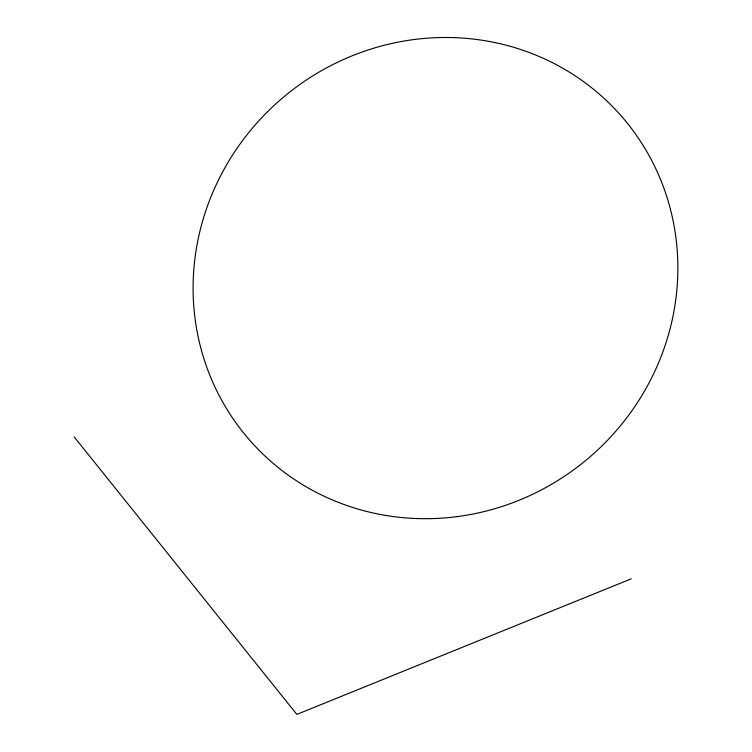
<?xml version="1.0" encoding="UTF-8"?>
<svg xmlns="http://www.w3.org/2000/svg" width="752" height="752" viewBox="0 0 752 752"><rect width="100%" height="100%" fill="white"/><g stroke="black" fill="none" stroke-linecap="round" stroke-linejoin="round"><path stroke-width="1.13" d="M631.229 578.824L296.861 714.4L74.213 436.968M457.028 516.633A246.571 236.307 -40 0 0 633.786 131.628A246.571 236.307 -40 0 0 215.617 186.026A246.571 236.307 -40 0 0 457.028 516.633"/></g></svg>
